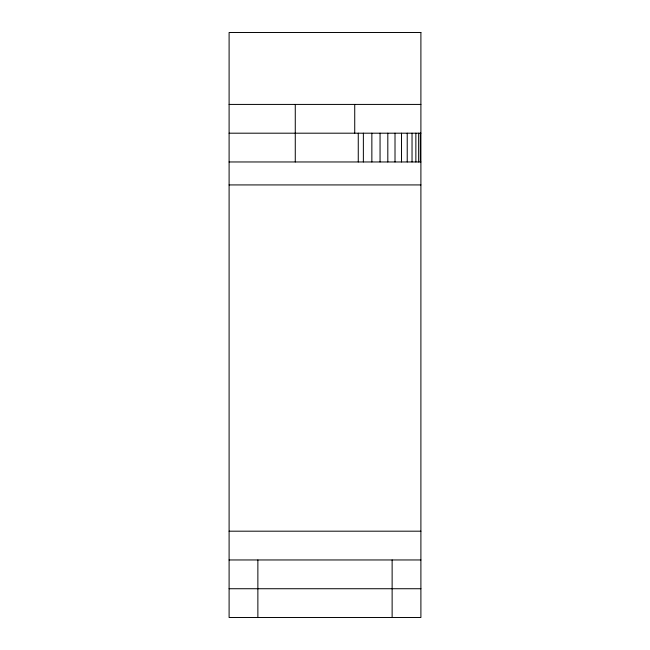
<?xml version="1.0" encoding="UTF-8"?>
<svg xmlns="http://www.w3.org/2000/svg" width="650" height="650" viewBox="0 0 650 650"><rect width="100%" height="100%" fill="white"/><g stroke="black" fill="none" stroke-linecap="round" stroke-linejoin="round"><path stroke-width="0.97" d="M229.101 104.423L420.899 104.423M229.101 133.193L420.899 133.193M229.101 161.964L420.899 161.964M229.101 184.925L420.899 184.925M229.101 531.188L420.899 531.188M229.101 559.959L420.899 559.959M229.101 588.729L420.899 588.729M420.339 133.193L420.339 161.964M418.649 133.193L418.649 161.964M415.862 133.193L415.862 161.964M412.035 133.193L412.035 161.964M407.225 133.193L407.225 161.964M401.521 133.193L401.521 161.964M395.013 133.193L395.013 161.964M392.129 559.959L392.129 617.5M387.814 133.193L387.814 161.964M380.055 133.193L380.055 161.964M371.857 133.193L371.857 161.964M363.366 133.193L363.366 161.964M358.264 133.193L358.264 161.964M354.729 104.423L354.729 133.193M295.271 104.423L295.271 161.964M257.871 559.959L257.871 617.5M420.899 32.5L229.101 32.5L229.101 617.5L420.899 617.5L420.899 32.5"/></g></svg>
